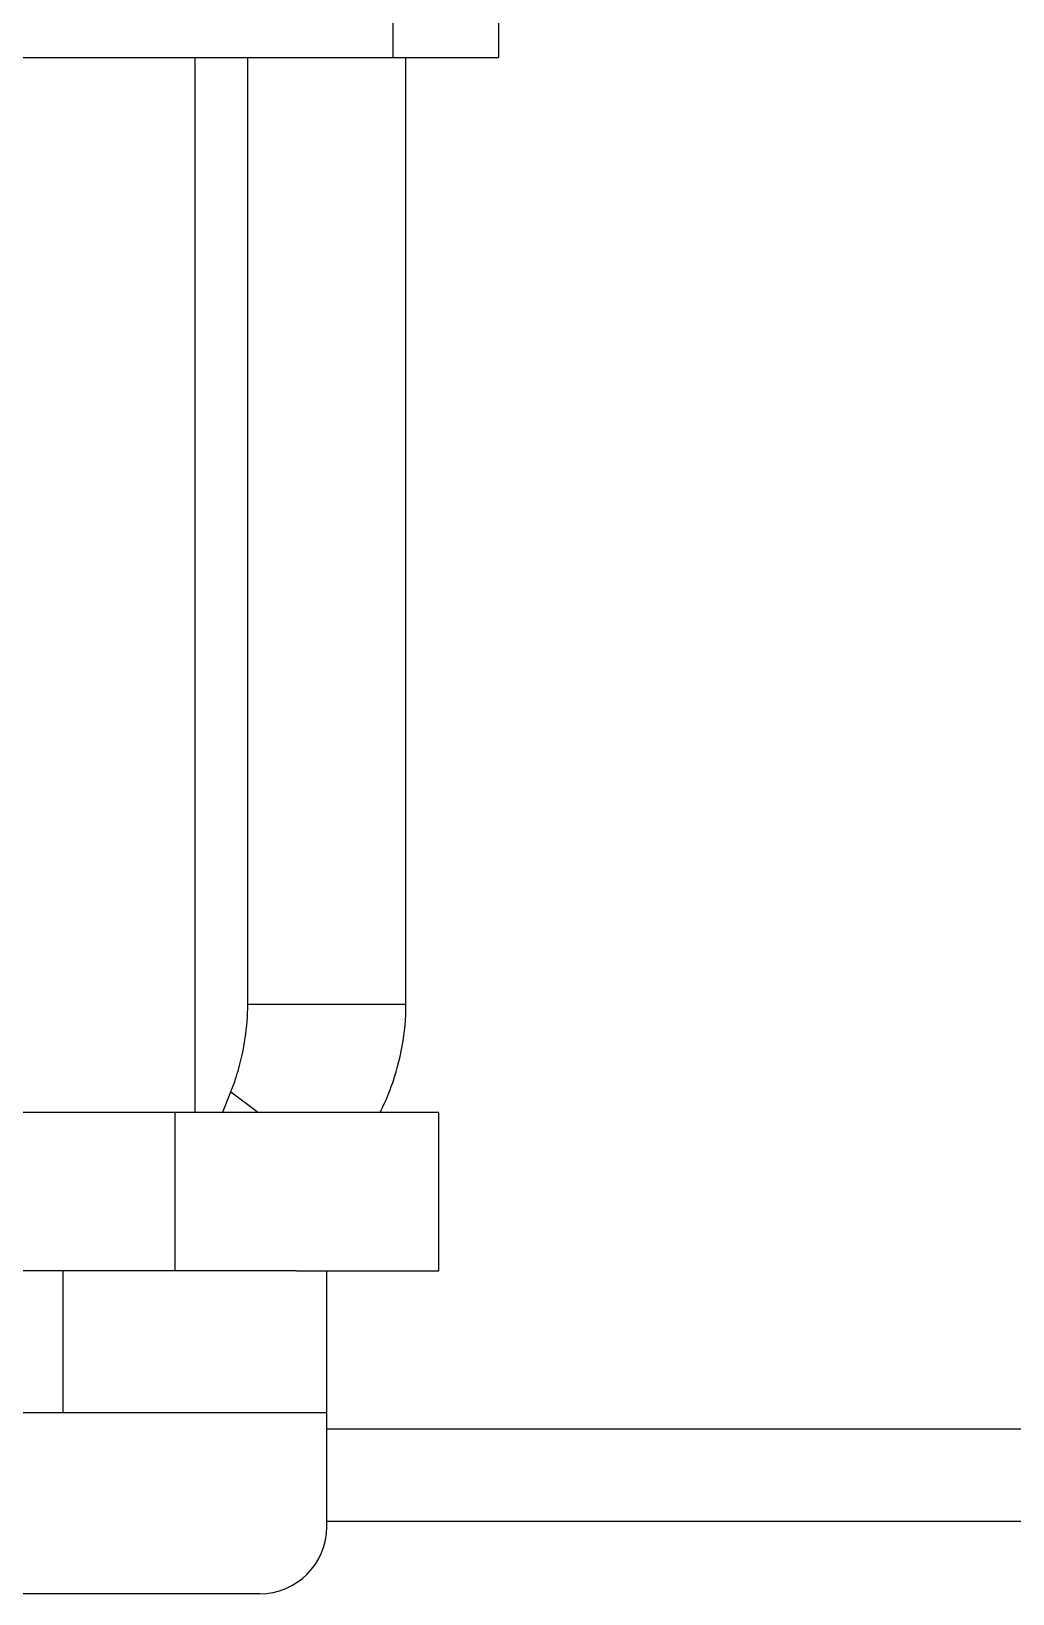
# Model space of a CAD drawing. Extents: x 1382187 to 1725648, y 860327 to 1571294.
# Drawn here: x 1529992.9 to 1530297.1, y 1235254.7 to 1235739.2 of the extents above; entities that cross this region are included whole.
import ezdxf

# ---------------------------------------------------------------- set-up
doc = ezdxf.new("R2010")
doc.units = 0
doc.header["$LTSCALE"] = 1000
doc.header["$MEASUREMENT"] = 0

msp = doc.modelspace()

# ---------------------------------------------------------------- linework, layer by layer
for p, q in [((1530104.98, 1238445.87), (1530104.98, 1235730.96)), ((1530137.69, 1238445.87), (1530137.69, 1235730.96)), ((1529802.41, 1235730.96), (1530137.69, 1235730.96)), ((1530043.64, 1235730.96), (1530043.64, 1235403.86)), ((1530060, 1235437.38), (1530060, 1235730.96)), ((1530109.06, 1235437.38), (1530109.06, 1235730.96)), ((1530109.06, 1235437.38), (1530060, 1235437.38)), ((1530052.17, 1235403.82), (1530054.78, 1235410.33)), ((1530054.78, 1235410.33), (1530063.29, 1235403.86)), ((1530119.29, 1235403.86), (1529657.26, 1235403.86)), ((1530037.51, 1235354.8), (1530037.51, 1235403.86)), ((1530119.29, 1235354.8), (1530119.29, 1235403.86)), ((1530075.11, 1235354.8), (1529707.26, 1235354.8)), ((1530002.76, 1235310.73), (1530002.76, 1235354.8)), ((1530075.11, 1235354.8), (1530119.29, 1235354.8)), ((1530084.53, 1235305.73), (1530084.53, 1235354.8)), ((1530084.53, 1235275.5), (1530084.53, 1235354.8)), ((1530084.53, 1235310.73), (1529692.01, 1235310.73)), ((1535631.13, 1235305.73), (1530084.53, 1235305.73)), ((1535631.13, 1235277.11), (1530084.53, 1235277.11)), ((1530063.71, 1235254.68), (1529712.83, 1235254.68))]:
    msp.add_line(p, q)
msp.add_arc((1530063.71, 1235275.5), 20.82, 270, 0)
for points, knots in [([(1530054.78, 1235410.33), (1530055.61, 1235412.44), (1530058.61, 1235421.15), (1530060, 1235430.43), (1530060, 1235437.38)], [0, 0, 0, 0, 0.246008, 1, 1, 1, 1]), ([(1530101.03, 1235403.85), (1530102.33, 1235406.47), (1530106.92, 1235417.08), (1530109.06, 1235428.76), (1530109.06, 1235437.38)], [0, 0, 0, 0, 0.253543, 1, 1, 1, 1])]:
    msp.add_open_spline(points, degree=3, knots=knots)

doc.saveas('drawing.dxf')
